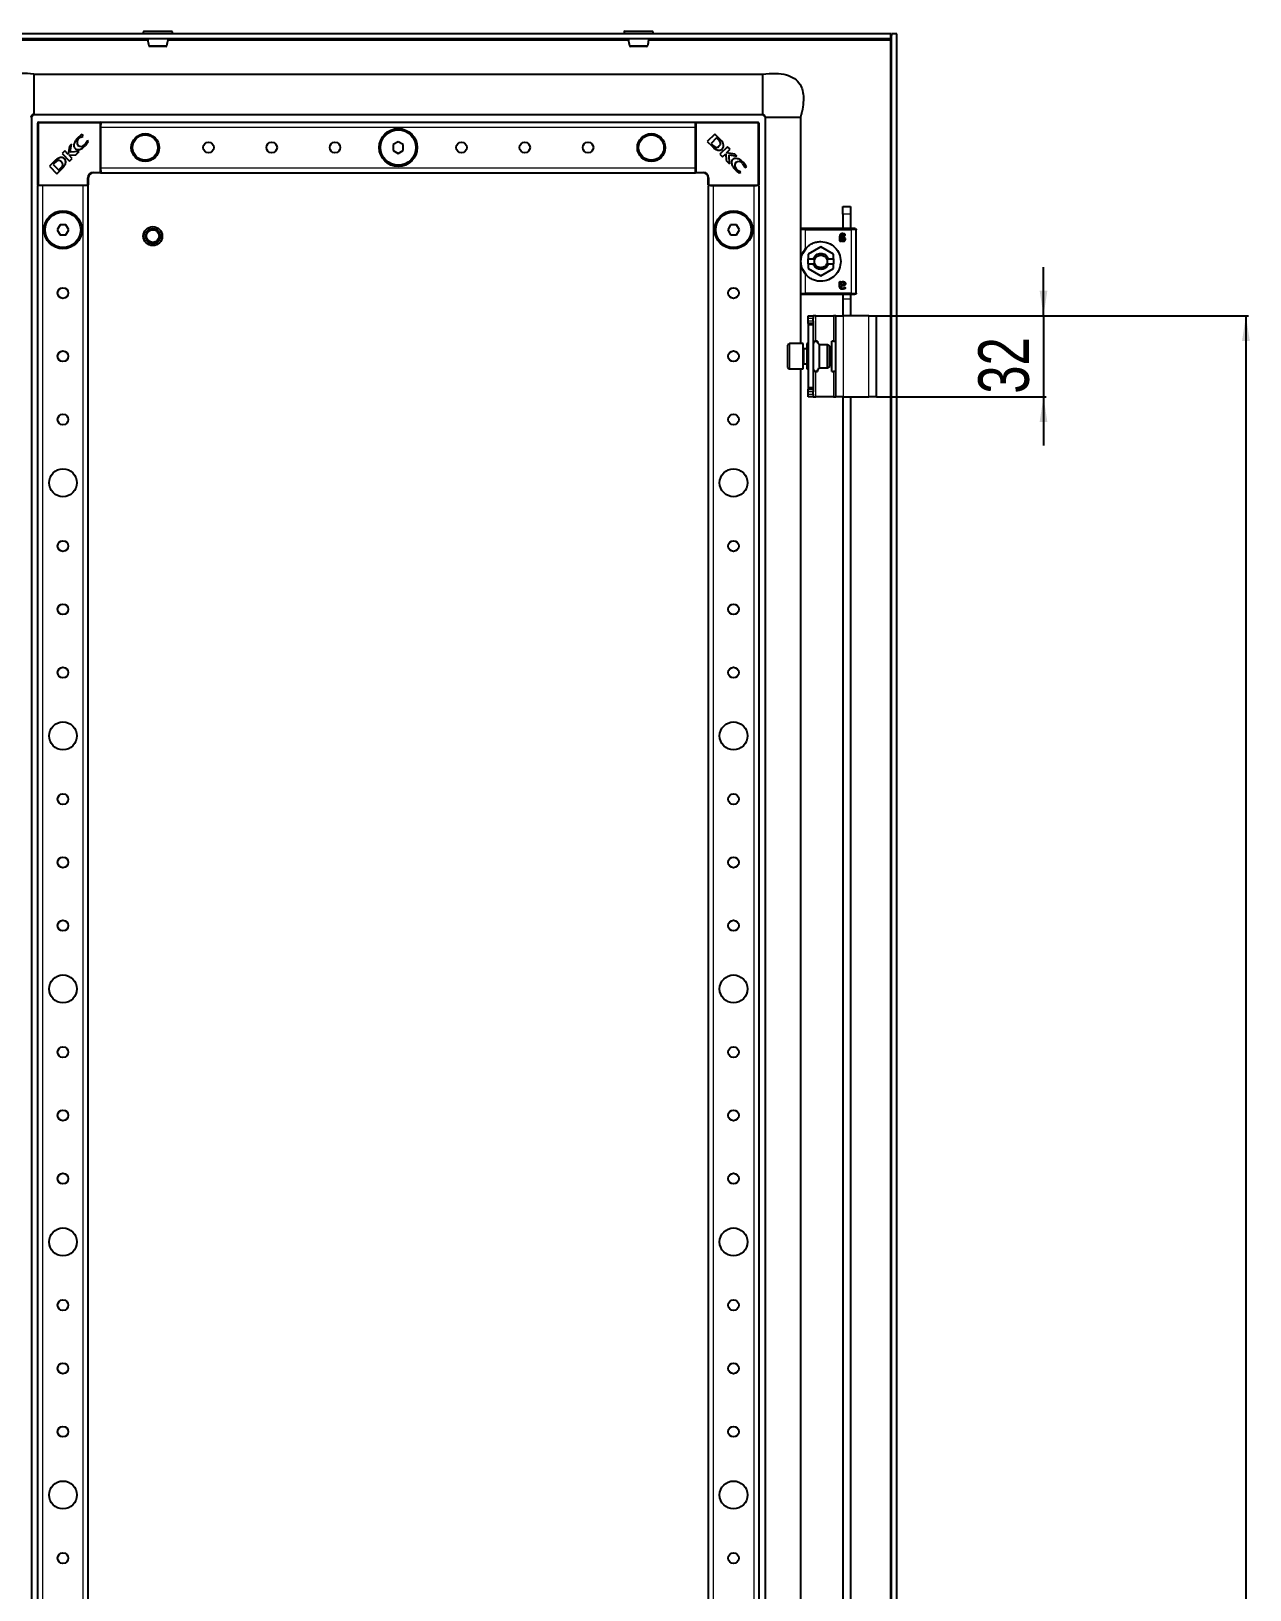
# Model space of a CAD drawing. Header units: millimetres. Extents: x -197 to 1349, y -1456 to 1043.
# Drawn here: x 867 to 1349, y 259 to 875 of the extents above; entities that cross this region are included whole.
import ezdxf

# ---------------------------------------------------------------- set-up
doc = ezdxf.new("R2010")
doc.units = ezdxf.units.MM
doc.layers.add('FORMAT', color=7, linetype='Continuous')
doc.styles.add('SLDTEXTSTYLE0', font='TXT', dxfattribs={"width": 0.75})
doc.dimstyles.new('SLDDIMSTYLE0', dxfattribs={"dimtxt": 20, "dimasz": 10, "dimexe": 0, "dimexo": 0.0625, "dimgap": 5, "dimtad": 2, "dimdec": 1, "dimrnd": 1e-09, "dimzin": 12, "dimdsep": 46, "dimtxsty": 'SLDTEXTSTYLE0', "dimsah": 1, "dimcen": 0.09, "dimadec": 0, "dimazin": 3, "dimtfac": 1, "dimtofl": 0, "dimtmove": 0, "dimatfit": 3, "dimfxl": 0, "dimfrac": 2, "dimtolj": 1, "dimtzin": 12, "dimarcsym": 0})
doc.dimstyles.new('SLDDIMSTYLE1', dxfattribs={"dimtxt": 20, "dimasz": 10, "dimexe": 0, "dimexo": 0.0625, "dimgap": 5, "dimtad": 2, "dimdec": 1, "dimrnd": 1e-09, "dimzin": 12, "dimdsep": 46, "dimtxsty": 'SLDTEXTSTYLE0', "dimsah": 1, "dimcen": 0.09, "dimadec": 0, "dimazin": 3, "dimtfac": 1, "dimtmove": 0, "dimatfit": 0, "dimfxl": 0, "dimfrac": 2, "dimtolj": 1, "dimtzin": 12, "dimarcsym": 0})

# ---------------------------------------------------------------- blocks, each defined once
blk = doc.blocks.new('_D_5')
at = {"layer": 'FORMAT'}
for p, q in [((1201.5, 762.53), (1348.5, 762.53)), ((1347.5, 762.53), (1347.5, -1169.47)), ((1201.5, -1169.47), (1348.5, -1169.47))]:
    blk.add_line(p, q, dxfattribs=at)
for points in [[(1347.5, 762.53), (1345.96, 752.53), (1349.04, 752.53)], [(1347.5, -1169.47), (1349.04, -1159.47), (1345.96, -1159.47)]]:
    blk.add_solid(points, dxfattribs=at)
at = {"layer": 'FORMAT', "insert": (1321.72, -233.03), "char_height": 20, "attachment_point": 1, "rotation": 90, "style": 'SLDTEXTSTYLE0'}
blk.add_mtext('1932', dxfattribs=at)
blk = doc.blocks.new('_D_6')
at = {"layer": 'FORMAT'}
for p, q in [((1267.5, 762.53), (1267.5, 781.76)), ((1201.5, 762.53), (1268.5, 762.53)), ((1267.5, 762.53), (1267.5, 730.53)), ((1201.5, 730.53), (1268.5, 730.53)), ((1267.5, 730.53), (1267.5, 711.3))]:
    blk.add_line(p, q, dxfattribs=at)
for points in [[(1267.5, 762.53), (1269.04, 772.53), (1265.96, 772.53)], [(1267.5, 730.53), (1265.96, 720.53), (1269.04, 720.53)]]:
    blk.add_solid(points, dxfattribs=at)
at = {"layer": 'FORMAT', "insert": (1241.72, 731.75), "char_height": 20, "attachment_point": 1, "rotation": 90, "style": 'SLDTEXTSTYLE0'}
blk.add_mtext('32', dxfattribs=at)

msp = doc.modelspace()

# ---------------------------------------------------------------- linework, layer by layer
at = {"color": 7, "linetype": 'Continuous', "lineweight": 25}
for p, q in [((911.74, 874.78), (911.74, 874.03)), ((911.99, 875.03), (922.99, 875.03)), ((923.24, 874.03), (923.24, 874.78)), ((1101.74, 874.78), (1101.74, 874.03)), ((1101.99, 875.03), (1110.5, 875.03)), ((1110.5, 875.03), (1112.99, 875.03)), ((1113.24, 874.03), (1113.24, 874.78)), ((1207.19, 874.03), (817.79, 874.03)), ((1207.19, 872.03), (817.79, 872.03)), ((1207.1, 872.03), (1206.89, 871.43)), ((1207.19, 872.03), (1207.19, 874.03)), ((1209.49, 874.03), (1207.49, 874.03)), ((1207.49, -1280.97), (1207.49, 874.03)), ((1209.49, -1280.97), (1209.49, 874.03)), ((868.49, 858.03), (868.49, 842.19)), ((868.49, 858.03), (1156.49, 858.03)), ((867.49, 841.03), (867.49, -1247.97)), ((868.49, 842.03), (1156.49, 842.03)), ((869.99, 814.33), (869.99, 838.73)), ((870.29, 839.03), (894.69, 839.03)), ((894.99, 838.73), (894.99, 839.03)), ((894.99, 839.03), (1129.99, 839.03)), ((894.99, 838.73), (894.99, 838.08)), ((894.99, 837.03), (894.99, 838.08)), ((1129.99, 838.73), (1129.99, 839.03)), ((1129.99, 838.08), (1129.99, 838.73)), ((1129.99, 837.03), (1129.99, 838.08)), ((1130.29, 839.03), (1154.69, 839.03)), ((1154.99, 838.73), (1154.99, 814.33)), ((1157.49, 841.03), (1157.49, -1247.97)), ((1171.49, 841.03), (1171.49, 796.7)), ((887.93, 833.48), (887.6, 834.17)), ((887.79, 833.34), (887.93, 833.48)), ((889.74, 831.91), (889.64, 831.8)), ((889.99, 831.4), (889.74, 831.91)), ((894.99, 821.03), (894.99, 837.03)), ((1129.99, 821.03), (1129.99, 837.03)), ((1137.6, 834.38), (1134.64, 831.42)), ((1138.3, 832.86), (1136.12, 830.67)), ((1139.59, 832.39), (1137.6, 834.38)), ((1139.05, 832.13), (1138.3, 832.86)), ((880.69, 827.68), (879.64, 826.64)), ((879.64, 826.64), (882.6, 823.68)), ((882.08, 826.29), (880.69, 827.68)), ((882.57, 829.56), (882.08, 826.29)), ((882.42, 825.98), (885.08, 826.15)), ((883.66, 824.74), (882.42, 825.98)), ((883.37, 830.36), (882.57, 829.56)), ((882.89, 827.26), (883.37, 830.36)), ((886.37, 827.44), (882.89, 827.26)), ((885.08, 826.15), (886.37, 827.44)), ((1012.49, 831.34), (1010.49, 830.18)), ((1010.49, 830.18), (1010.49, 827.87)), ((1010.49, 827.87), (1012.49, 826.72)), ((1014.49, 830.18), (1012.49, 831.34)), ((1012.49, 826.72), (1014.49, 827.87)), ((1014.49, 827.87), (1014.49, 830.18)), ((1134.64, 831.42), (1136.53, 829.53)), ((1136.12, 830.67), (1136.8, 830.02)), ((1136.53, 829.53), (1136.55, 829.51)), ((1142.6, 829.38), (1139.64, 826.42)), ((1139.64, 826.42), (1140.7, 825.36)), ((1140.7, 825.36), (1141.95, 826.6)), ((1141.95, 826.6), (1142.12, 823.94)), ((1142.26, 826.94), (1143.65, 828.33)), ((1145.53, 826.45), (1142.26, 826.94)), ((1143.65, 828.33), (1142.6, 829.38)), ((1143.23, 826.13), (1146.32, 825.66)), ((1143.41, 822.65), (1143.23, 826.13)), ((1146.32, 825.66), (1145.53, 826.45)), ((876.63, 823.62), (874.64, 821.63)), ((874.64, 821.63), (877.6, 818.67)), ((876.89, 823.08), (876.16, 822.34)), ((876.16, 822.34), (878.35, 820.15)), ((877.6, 818.67), (879.49, 820.56)), ((878.35, 820.15), (879, 820.83)), ((879.49, 820.56), (879.51, 820.58)), ((882.6, 823.68), (883.66, 824.74)), ((894.99, 819.97), (894.99, 821.03)), ((894.99, 819.97), (894.99, 819.33)), ((894.99, 819.03), (894.99, 819.33)), ((1129.99, 819.97), (1129.99, 821.03)), ((1129.99, 819.33), (1129.99, 819.97)), ((1129.99, 819.03), (1129.99, 819.33)), ((1142.12, 823.94), (1143.41, 822.65)), ((1147.88, 819.28), (1147.77, 819.39)), ((1149.31, 821.23), (1149.45, 821.09)), ((1149.45, 821.09), (1150.14, 821.42)), ((869.99, -1220.97), (869.99, 814.03)), ((870.29, 814.03), (869.99, 814.03)), ((870.94, 814.03), (870.29, 814.03)), ((871.99, 814.03), (870.94, 814.03)), ((887.99, 814.03), (871.99, 814.03)), ((889.05, 814.03), (887.99, 814.03)), ((889.69, 814.03), (889.05, 814.03)), ((889.99, 814.03), (889.69, 814.03)), ((889.99, 817.03), (889.99, 814.33)), ((889.99, -1220.97), (889.99, 814.03)), ((894.69, 819.03), (891.99, 819.03)), ((894.99, 819.03), (1129.99, 819.03)), ((1132.99, 819.03), (1130.29, 819.03)), ((1134.99, 814.33), (1134.99, 817.03)), ((1134.99, 814.03), (1134.99, -1220.97)), ((1134.99, 814.03), (1135.29, 814.03)), ((1135.94, 814.03), (1135.29, 814.03)), ((1135.94, 814.03), (1136.99, 814.03)), ((1136.99, 814.03), (1152.99, 814.03)), ((1147.37, 819.03), (1147.88, 819.28)), ((1152.99, 814.03), (1154.05, 814.03)), ((1154.69, 814.03), (1154.05, 814.03)), ((1154.69, 814.03), (1154.99, 814.03)), ((1154.99, 814.03), (1154.99, -1220.97)), ((1188.19, 805.73), (1191.19, 805.73)), ((1188.19, 802.73), (1188.19, 805.73)), ((1188.19, 802.73), (1188.19, 797.03)), ((1191.19, 805.73), (1191.19, 802.73)), ((1191.19, 802.73), (1191.19, 797.03)), ((878.84, 798.53), (877.68, 796.53)), ((877.68, 796.53), (878.84, 794.53)), ((881.15, 798.53), (878.84, 798.53)), ((882.3, 796.53), (881.15, 798.53)), ((881.15, 794.53), (882.3, 796.53)), ((1143.84, 798.53), (1142.68, 796.53)), ((1142.68, 796.53), (1143.84, 794.53)), ((1146.15, 798.53), (1143.84, 798.53)), ((1147.3, 796.53), (1146.15, 798.53)), ((1146.15, 794.53), (1147.3, 796.53)), ((1171.49, 796.53), (1171.49, 771.53)), ((1191.49, 797.03), (1173.49, 797.03)), ((1192.09, 797.03), (1191.84, 797.03)), ((1193.49, 771.53), (1193.49, 796.53)), ((878.84, 794.53), (881.15, 794.53)), ((1143.84, 794.53), (1146.15, 794.53)), ((1172.32, 787.15), (1173.83, 789.41)), ((1179.49, 789.74), (1174.54, 786.88)), ((1184.44, 786.88), (1179.49, 789.74)), ((1186.94, 793.98), (1186.94, 792.12)), ((1187.39, 792.12), (1187.39, 792.4)), ((1187.46, 793.73), (1187.46, 793.95)), ((1187.85, 793.73), (1187.46, 793.73)), ((1187.46, 793.38), (1187.89, 793.38)), ((1187.46, 792.79), (1187.46, 793.38)), ((1174.54, 786.88), (1174.54, 785.03)), ((1174.54, 783.03), (1174.54, 785.03)), ((1174.54, 785.03), (1176.51, 785.03)), ((1174.54, 783.03), (1174.54, 781.17)), ((1174.54, 783.03), (1176.51, 783.03)), ((1177.2, 785.03), (1176.51, 785.03)), ((1176.51, 783.03), (1177.2, 783.03)), ((1182.48, 785.03), (1181.79, 785.03)), ((1181.79, 783.03), (1182.48, 783.03)), ((1182.48, 785.03), (1184.44, 785.03)), ((1182.48, 783.03), (1184.44, 783.03)), ((1184.44, 785.03), (1184.44, 786.88)), ((1184.44, 785.03), (1184.44, 783.03)), ((1184.44, 781.17), (1184.44, 783.03)), ((1173.83, 778.64), (1172.32, 780.9)), ((1174.54, 781.17), (1179.49, 778.31)), ((1179.49, 778.31), (1184.44, 781.17)), ((1171.49, 771.35), (1171.49, 751.53)), ((1173.49, 771.03), (1191.49, 771.03)), ((1186.94, 774.07), (1186.94, 775.93)), ((1187.39, 775.93), (1187.39, 775.65)), ((1187.46, 774.67), (1187.46, 775.26)), ((1187.89, 774.67), (1187.46, 774.67)), ((1187.85, 774.32), (1187.46, 774.32)), ((1187.46, 774.32), (1187.46, 774.1)), ((1188.19, 771.1), (1188.19, 769.23)), ((1191.19, 771.1), (1191.19, 769.23)), ((1191.84, 771.03), (1192.09, 771.03)), ((1188.19, 769.23), (1188.19, 762.53)), ((1191.19, 769.23), (1191.19, 762.53)), ((1174.49, 762.53), (1176.49, 762.53)), ((1174.49, 761.53), (1174.49, 762.53)), ((1174.49, 760.53), (1174.49, 761.53)), ((1174.49, 759.53), (1174.49, 760.53)), ((1176.49, 759.53), (1174.49, 759.53)), ((1174.49, 759.53), (1174.49, 759.03)), ((1176.49, 759.03), (1174.49, 759.03)), ((1174.49, 759.03), (1174.49, 734.03)), ((1176.49, 762.53), (1176.49, 761.53)), ((1177.49, 762.53), (1176.49, 762.53)), ((1176.49, 760.53), (1176.49, 761.53)), ((1176.49, 760.53), (1176.49, 759.53)), ((1176.49, 759.53), (1176.49, 759.03)), ((1176.49, 759.03), (1176.49, 734.03)), ((1177.49, 762.53), (1184.49, 762.53)), ((1185.49, 762.53), (1184.49, 762.53)), ((1185.49, 762.53), (1188.49, 762.53)), ((1185.49, 730.53), (1185.49, 762.53)), ((1198.49, 762.53), (1188.49, 762.53)), ((1198.49, 762.53), (1201.49, 762.53)), ((1201.49, 730.53), (1201.49, 762.53)), ((1172.49, 751.53), (1167.09, 751.53)), ((1172.49, 743.97), (1172.49, 751.53)), ((1174.49, 751.53), (1173.99, 751.53)), ((1173.99, 751.53), (1173.99, 750.32)), ((1176.49, 752.53), (1177.49, 752.53)), ((1178.19, 752.53), (1177.49, 752.53)), ((1178.19, 752.53), (1178.19, 752.08)), ((1183.79, 740.53), (1183.79, 752.53)), ((1184.49, 752.53), (1183.79, 752.53)), ((1184.49, 752.53), (1185.49, 752.53)), ((1166.49, 744.28), (1166.49, 750.93)), ((1173.99, 749.53), (1172.74, 749.53)), ((1173.99, 750.32), (1173.99, 741.53)), ((1182.13, 751.03), (1178.99, 751.03)), ((1178.99, 742.03), (1178.99, 751.03)), ((1182.99, 750.53), (1182.13, 751.03)), ((1182.13, 742.03), (1182.13, 751.03)), ((1182.99, 742.53), (1182.99, 750.53)), ((1166.49, 742.13), (1166.49, 744.28)), ((1167.09, 741.53), (1172.49, 741.53)), ((1171.49, 741.53), (1171.49, 121.7)), ((1172.49, 741.53), (1172.49, 743.97)), ((1172.74, 743.53), (1173.99, 743.53)), ((1173.99, 741.53), (1174.49, 741.53)), ((1177.49, 740.53), (1176.49, 740.53)), ((1177.49, 740.53), (1178.19, 740.53)), ((1178.19, 740.98), (1178.19, 740.53)), ((1178.99, 742.03), (1182.13, 742.03)), ((1182.13, 742.03), (1182.99, 742.53)), ((1183.79, 740.53), (1184.49, 740.53)), ((1185.49, 740.53), (1184.49, 740.53)), ((1176.49, 734.03), (1174.49, 734.03)), ((1174.49, 734.03), (1174.49, 733.53)), ((1174.49, 732.53), (1174.49, 733.53)), ((1174.49, 733.53), (1176.49, 733.53)), ((1176.49, 734.03), (1176.49, 733.53)), ((1176.49, 733.53), (1176.49, 732.53)), ((1174.49, 731.53), (1174.49, 732.53)), ((1174.49, 730.53), (1174.49, 731.53)), ((1176.49, 730.53), (1174.49, 730.53)), ((1176.49, 731.53), (1176.49, 732.53)), ((1176.49, 731.53), (1176.49, 730.53)), ((1176.49, 730.53), (1177.49, 730.53)), ((1184.49, 730.53), (1177.49, 730.53)), ((1184.49, 730.53), (1185.49, 730.53)), ((1188.49, 730.53), (1185.49, 730.53)), ((1188.19, 730.53), (1188.19, 122.03)), ((1188.49, 730.53), (1198.49, 730.53)), ((1191.19, 730.53), (1191.19, 122.03)), ((1201.49, 730.53), (1198.49, 730.53))]:
    msp.add_line(p, q, dxfattribs=at)
at = {"color": 8, "linetype": 'Continuous', "lineweight": 18}
for p, q in [((923.24, 874.78), (911.74, 874.78)), ((1110.64, 874.78), (1101.74, 874.78)), ((1113.24, 874.78), (1110.64, 874.78)), ((818.09, 871.43), (913.52, 871.43)), ((921.46, 871.43), (1103.52, 871.43)), ((1111.46, 871.43), (1206.89, 871.43)), ((1206.89, 871.43), (1206.89, -1278.37)), ((870.29, 838.73), (869.99, 838.73)), ((870.29, 838.73), (870.29, 839.03)), ((870.29, 838.73), (870.29, 814.33)), ((894.69, 838.73), (870.29, 838.73)), ((894.69, 839.03), (894.69, 838.73)), ((894.69, 819.33), (894.69, 838.73)), ((894.99, 838.73), (894.69, 838.73)), ((1130.29, 838.73), (1129.99, 838.73)), ((1130.29, 838.73), (1130.29, 839.03)), ((1130.29, 838.73), (1130.29, 819.33)), ((1154.69, 838.73), (1130.29, 838.73)), ((1154.69, 838.73), (1154.69, 839.03)), ((1154.69, 814.33), (1154.69, 838.73)), ((1154.69, 838.73), (1154.99, 838.73)), ((894.99, 837.03), (1129.99, 837.03)), ((891.99, 819.33), (894.69, 819.33)), ((891.99, 819.03), (891.99, 819.33)), ((894.69, 819.33), (894.69, 819.03)), ((894.99, 819.33), (894.69, 819.33)), ((894.99, 821.03), (1129.99, 821.03)), ((1130.29, 819.33), (1129.99, 819.33)), ((1130.29, 819.33), (1132.99, 819.33)), ((1130.29, 819.03), (1130.29, 819.33)), ((1132.99, 819.03), (1132.99, 819.33)), ((870.29, 814.33), (869.99, 814.33)), ((870.29, 814.33), (889.69, 814.33)), ((870.29, 814.33), (870.29, 814.03)), ((871.99, -1220.97), (871.99, 814.03)), ((887.99, -1220.97), (887.99, 814.03)), ((889.69, 814.33), (889.69, 817.03)), ((889.99, 817.03), (889.69, 817.03)), ((889.69, 814.33), (889.69, 814.03)), ((889.99, 814.33), (889.69, 814.33)), ((1134.99, 817.03), (1135.29, 817.03)), ((1135.29, 814.33), (1134.99, 814.33)), ((1135.29, 817.03), (1135.29, 814.33)), ((1135.29, 814.33), (1154.69, 814.33)), ((1135.29, 814.03), (1135.29, 814.33)), ((1136.99, 814.03), (1136.99, -1220.97)), ((1152.99, 814.03), (1152.99, -1220.97)), ((1154.69, 814.03), (1154.69, 814.33)), ((1154.99, 814.33), (1154.69, 814.33)), ((1191.19, 802.73), (1188.19, 802.73)), ((1173.49, 789.09), (1173.49, 796.53)), ((1173.49, 796.53), (1191.49, 796.53)), ((1191.49, 796.53), (1191.49, 771.53)), ((1173.49, 771.53), (1173.49, 778.96)), ((1179.49, 781.53), (1179.49, 780.88)), ((1191.49, 771.53), (1173.49, 771.53)), ((1188.19, 769.23), (1191.19, 769.23)), ((1176.49, 761.53), (1174.49, 761.53)), ((1174.49, 760.53), (1176.49, 760.53)), ((1177.49, 752.53), (1177.49, 762.53)), ((1184.49, 762.53), (1184.49, 752.53)), ((1188.49, 730.53), (1188.49, 762.53)), ((1198.49, 730.53), (1198.49, 762.53)), ((1167.09, 751.53), (1167.09, 743.97)), ((1172.74, 749.53), (1172.74, 743.53)), ((1167.09, 743.97), (1167.09, 741.53)), ((1177.49, 730.53), (1177.49, 740.53)), ((1184.49, 740.53), (1184.49, 730.53)), ((1176.49, 732.53), (1174.49, 732.53)), ((1174.49, 731.53), (1176.49, 731.53))]:
    msp.add_line(p, q, dxfattribs=at)
at = {"color": 7, "linetype": 'Continuous', "lineweight": 25}
for centre, radius in [((912.49, 829.03), 5.5), ((912.49, 829.03), 5), ((1012.49, 829.03), 7.5), ((1012.49, 829.03), 7), ((1112.49, 829.03), 5.5), ((1112.49, 829.03), 5), ((937.49, 829.03), 2.1), ((962.49, 829.03), 2.1), ((987.49, 829.03), 2.1), ((1037.49, 829.03), 2.1), ((1062.49, 829.03), 2.1), ((1087.49, 829.03), 2.1), ((879.99, 796.53), 7.5), ((879.99, 796.53), 7), ((1144.99, 796.53), 7.5), ((1144.99, 796.53), 7), ((915.49, 794.03), 3.75), ((915.49, 794.03), 3), ((915.49, 794.03), 2.5), ((879.99, 771.53), 2.1), ((1144.99, 771.53), 2.1), ((879.99, 746.53), 2.1), ((1144.99, 746.53), 2.1), ((879.99, 721.53), 2.1), ((1144.99, 721.53), 2.1), ((879.99, 696.53), 5.5), ((1144.99, 696.53), 5.5), ((879.99, 671.53), 2.1), ((1144.99, 671.53), 2.1), ((879.99, 646.53), 2.1), ((1144.99, 646.53), 2.1), ((879.99, 621.53), 2.1), ((1144.99, 621.53), 2.1), ((879.99, 596.53), 5.5), ((1144.99, 596.53), 5.5), ((879.99, 571.53), 2.1), ((1144.99, 571.53), 2.1), ((879.99, 546.53), 2.1), ((1144.99, 546.53), 2.1), ((879.99, 521.53), 2.1), ((1144.99, 521.53), 2.1), ((879.99, 496.53), 5.5), ((1144.99, 496.53), 5.5), ((879.99, 471.53), 2.1), ((1144.99, 471.53), 2.1), ((879.99, 446.53), 2.1), ((1144.99, 446.53), 2.1), ((879.99, 421.53), 2.1), ((1144.99, 421.53), 2.1), ((879.99, 396.53), 5.5), ((1144.99, 396.53), 5.5), ((879.99, 371.53), 2.1), ((1144.99, 371.53), 2.1), ((879.99, 346.53), 2.1), ((1144.99, 346.53), 2.1), ((879.99, 321.53), 2.1), ((1144.99, 321.53), 2.1), ((879.99, 296.53), 5.5), ((1144.99, 296.53), 5.5), ((879.99, 271.53), 2.1), ((1144.99, 271.53), 2.1)]:
    msp.add_circle(centre, radius, dxfattribs=at)
at = {"color": 8, "linetype": 'Continuous', "lineweight": 18}
for centre in [(912.5, 829.03), (1112.49, 829.03)]:
    msp.add_circle(centre, 5.3, dxfattribs=at)
at = {"color": 7, "linetype": 'Continuous', "lineweight": 25}
for centre, radius, start, end in [((911.99, 874.78), 0.25, 90, 180), ((922.99, 874.78), 0.25, 0, 90), ((1101.99, 874.78), 0.25, 90, 180), ((1112.99, 874.78), 0.25, 0, 90), ((914.38, 869.53), 0.5, 195.31604, 270.02276), ((920.61, 869.53), 0.5, 269.99815, 345.40011), ((1104.38, 869.53), 0.5, 195.24646, 270.04596), ((1110.61, 869.53), 0.5, 269.96367, 344.83397), ((870.29, 838.73), 0.3, 90, 180), ((894.69, 838.73), 0.3, 360, 90), ((1130.29, 838.73), 0.3, 90, 180), ((1154.69, 838.73), 0.3, 0, 90), ((887.5, 831.03), 1.97, 128.45405, 215.887), ((1134.57, 827.95), 6.12, 36.98881, 43.07444), ((1136.39, 828.73), 4.87, 20.34448, 48.77765), ((887.07, 831.43), 1.94, 233.30966, 322.34638), ((880.29, 820.42), 4.87, 110.34448, 138.77765), ((881.07, 818.6), 6.12, 126.98881, 133.07444), ((894.69, 819.33), 0.3, 270, 360), ((1130.29, 819.33), 0.3, 180, 270), ((1147.4, 821.95), 1.94, 143.30966, 232.34638), ((1147, 821.52), 1.97, 38.45405, 125.887), ((870.29, 814.33), 0.3, 180, 270), ((889.69, 814.33), 0.3, 270, 0), ((891.99, 817.03), 2, 90, 180), ((1132.99, 817.03), 2, 0, 90), ((1135.29, 814.33), 0.3, 180, 270), ((1154.69, 814.33), 0.3, 270, 0), ((1167.09, 750.93), 0.6, 90, 180), ((1172.74, 749.78), 0.25, 180, 270), ((1167.09, 742.13), 0.6, 180, 270), ((1172.74, 743.28), 0.25, 90, 180)]:
    msp.add_arc(centre, radius, start, end, dxfattribs=at)
at = {"color": 8, "linetype": 'Continuous', "lineweight": 18}
for centre, start, end in [((891.99, 817.03), 90, 180), ((1132.99, 817.03), 0, 90)]:
    msp.add_arc(centre, 2.3, start, end, dxfattribs=at)
at = {"color": 7, "linetype": 'Continuous', "lineweight": 25}
for points, knots in [([(913.47, 872.03), (913.47, 871.9), (913.49, 870.98), (913.72, 870.12), (913.9, 869.38)], [0, 0, 0, 0, 0.14185, 1, 1, 1, 1]), ([(915.79, 869.03), (915.6, 869.03), (915.13, 869.03), (914.59, 869.03), (914.46, 869.03), (914.39, 869.03)], [0, 0, 0, 0, 0.256553, 0.627981, 1, 1, 1, 1]), ([(920.61, 869.03), (920.56, 869.03), (920.48, 869.03), (919.92, 869.03), (919.12, 869.03), (918.12, 869.03), (917.06, 869.03), (916.27, 869.03), (915.88, 869.03), (915.79, 869.03)], [0, 0, 0, 0, 0.1585142, 0.3172777, 0.4758628, 0.6342467, 0.7924771, 0.950708, 1, 1, 1, 1]), ([(921.08, 869.38), (921.27, 870.12), (921.49, 870.98), (921.51, 871.9), (921.52, 872.03)], [0, 0, 0, 0, 0.85815, 1, 1, 1, 1]), ([(1103.47, 872.03), (1103.47, 871.9), (1103.49, 870.98), (1103.72, 870.12), (1103.9, 869.38)], [0, 0, 0, 0, 0.1418495, 1, 1, 1, 1]), ([(1110.57, 869.03), (1110.58, 869.03), (1110.62, 869.03), (1110.34, 869.03), (1109.82, 869.03), (1109.11, 869.03), (1108.25, 869.03), (1107.19, 869.03), (1106.16, 869.03), (1105.28, 869.03), (1104.67, 869.03), (1104.37, 869.03), (1104.41, 869.03), (1104.42, 869.03)], [0, 0, 0, 0, 0.0338399, 0.141254, 0.2486978, 0.3157737, 0.4233143, 0.530846, 0.6382096, 0.7457063, 0.853372, 0.9609167, 1, 1, 1, 1]), ([(1111.08, 869.38), (1111.27, 870.12), (1111.49, 870.98), (1111.51, 871.9), (1111.52, 872.03)], [0, 0, 0, 0, 0.85815, 1, 1, 1, 1]), ([(1206.89, 871.43), (1206.94, 871.58), (1206.99, 871.74), (1207.09, 871.96), (1207.14, 872.03), (1207.19, 872.03)], [0, 0, 0, 0, 0.5, 0.5, 1, 1, 1, 1]), ([(1207.49, 874.03), (1207.47, 873.65), (1207.43, 873.07), (1207.25, 872.5), (1207.19, 872.31)], [0, 0, 0, 0, 0.662931, 1, 1, 1, 1]), ([(868.49, 858.03), (866.77, 858.19), (863.63, 858.5), (859.3, 857.98), (855.87, 856.56), (853.66, 854.24), (852.57, 851.47), (852.25, 848.42), (852.55, 844.86), (853.16, 842.37), (853.49, 841.03)], [0, 0, 0, 0, 0.176713, 0.320911, 0.440308, 0.54837, 0.6374, 0.738878, 0.858543, 1, 1, 1, 1]), ([(1156.49, 858.03), (1158.22, 858.19), (1161.36, 858.5), (1165.69, 857.98), (1169.12, 856.56), (1171.33, 854.24), (1172.42, 851.47), (1172.74, 848.42), (1172.44, 844.86), (1171.83, 842.37), (1171.49, 841.03)], [0, 0, 0, 0, 0.176713, 0.320911, 0.440308, 0.54837, 0.6374, 0.738878, 0.858543, 1, 1, 1, 1]), ([(1156.49, 858.03), (1156.49, 857.99), (1156.49, 857.93), (1156.49, 857.29), (1156.49, 855.83), (1156.49, 853.64), (1156.49, 851.63), (1156.49, 850.03), (1156.49, 848.42), (1156.49, 846.41), (1156.49, 844.24), (1156.49, 842.73), (1156.49, 842.32), (1156.49, 842.19)], [0, 0, 0, 0, 0.069165, 0.1363, 0.267291, 0.398282, 0.465417, 0.534583, 0.603748, 0.670883, 0.801874, 0.932865, 1, 1, 1, 1]), ([(867.46, 841.03), (867.47, 841.16), (867.5, 841.41), (867.63, 841.6), (867.75, 841.7), (867.8, 841.8), (867.82, 841.87), (867.84, 841.93), (867.85, 841.96), (867.87, 842), (867.91, 842.05), (867.96, 842.1), (868.08, 842.16), (868.27, 842.2), (868.42, 842.19), (868.49, 842.19)], [0, 0, 0, 0, 0.2334106, 0.4185463, 0.5493508, 0.5950261, 0.6313287, 0.6471113, 0.6619944, 0.6766392, 0.6917419, 0.7255626, 0.7667935, 0.8726273, 1, 1, 1, 1]), ([(867.49, 841.03), (867.64, 841.25), (867.91, 841.65), (868.32, 841.91), (868.49, 842.03)], [0, 0, 0, 0, 0.561561, 1, 1, 1, 1]), ([(1156.49, 842.19), (1156.59, 842.18), (1156.73, 842.16), (1156.89, 842.09), (1156.97, 842.03), (1157.03, 841.96), (1157.07, 841.89), (1157.1, 841.82), (1157.17, 841.65), (1157.33, 841.56), (1157.48, 841.34), (1157.51, 841.14), (1157.53, 841.03)], [0, 0, 0, 0, 0.146823, 0.2020406, 0.2476428, 0.2869104, 0.3235688, 0.360785, 0.4008303, 0.6285129, 0.7943203, 1, 1, 1, 1]), ([(1157.49, 841.03), (1157.34, 841.25), (1157.08, 841.65), (1156.67, 841.91), (1156.49, 842.03)], [0, 0, 0, 0, 0.561561, 1, 1, 1, 1]), ([(1157.61, 841.03), (1157.64, 841.03), (1157.72, 841.03), (1158.18, 841.03), (1158.47, 841.03)], [0, 0, 0, 0, 0.350861, 1, 1, 1, 1]), ([(885.86, 832.93), (885.53, 832.56), (884.92, 831.87), (884.37, 830.7), (884.23, 829.75), (884.38, 829.11), (884.57, 828.88), (884.66, 828.77)], [0, 0, 0, 0, 0.3156741, 0.5895198, 0.8131992, 0.9090264, 1, 1, 1, 1]), ([(887.6, 834.17), (887.26, 833.99), (886.63, 833.65), (886.11, 833.16), (885.86, 832.93)], [0, 0, 0, 0, 0.5368, 1, 1, 1, 1]), ([(886.28, 832.57), (886.54, 832.79), (886.99, 833.17), (887.55, 833.29), (887.79, 833.34)], [0, 0, 0, 0, 0.579608, 1, 1, 1, 1]), ([(889.64, 831.8), (889.49, 831.49), (889.23, 830.91), (888.8, 830.45), (888.6, 830.25)], [0, 0, 0, 0, 0.547643, 1, 1, 1, 1]), ([(1139.38, 829.65), (1139.47, 829.75), (1139.63, 829.92), (1139.82, 830.2), (1139.91, 830.47), (1139.91, 830.8), (1139.75, 831.2), (1139.57, 831.48), (1139.46, 831.64)], [0, 0, 0, 0, 0.176808, 0.319231, 0.43938, 0.552395, 0.749205, 1, 1, 1, 1]), ([(884.66, 828.77), (884.82, 828.63), (885.16, 828.35), (885.85, 828.18), (886.73, 828.31), (887.8, 828.88), (888.49, 829.52), (888.89, 829.89)], [0, 0, 0, 0, 0.130532, 0.266031, 0.423997, 0.666819, 1, 1, 1, 1]), ([(888.89, 829.89), (889.13, 830.15), (889.56, 830.62), (889.86, 831.17), (889.99, 831.4)], [0, 0, 0, 0, 0.577653, 1, 1, 1, 1]), ([(1136.55, 829.51), (1136.63, 829.44), (1136.79, 829.28), (1136.95, 829.13), (1137.03, 829.05)], [0, 0, 0, 0, 0.486421, 1, 1, 1, 1]), ([(1136.8, 830.02), (1137, 829.83), (1137.37, 829.48), (1137.91, 829.15), (1138.35, 829.09), (1138.7, 829.16), (1139.05, 829.35), (1139.26, 829.54), (1139.38, 829.65)], [0, 0, 0, 0, 0.274676, 0.503042, 0.607381, 0.716579, 0.843412, 1, 1, 1, 1]), ([(1137.03, 829.05), (1137.18, 828.92), (1137.45, 828.68), (1137.75, 828.47), (1137.88, 828.37)], [0, 0, 0, 0, 0.55183, 1, 1, 1, 1]), ([(1137.88, 828.37), (1138.08, 828.27), (1138.47, 828.06), (1139.1, 827.94), (1139.7, 827.98), (1140.23, 828.18), (1140.67, 828.54), (1140.96, 829.06), (1141.08, 829.71), (1140.99, 830.17), (1140.95, 830.42)], [0, 0, 0, 0, 0.1380907, 0.2654555, 0.3840134, 0.4961027, 0.6057595, 0.7197905, 0.8476619, 1, 1, 1, 1]), ([(879.37, 823.41), (879.27, 823.5), (879.1, 823.67), (878.82, 823.85), (878.55, 823.94), (878.22, 823.94), (877.82, 823.79), (877.54, 823.6), (877.38, 823.5)], [0, 0, 0, 0, 0.176808, 0.319231, 0.43938, 0.552395, 0.749205, 1, 1, 1, 1]), ([(880.65, 821.91), (880.75, 822.11), (880.96, 822.5), (881.08, 823.13), (881.04, 823.73), (880.84, 824.26), (880.48, 824.7), (879.96, 824.99), (879.31, 825.11), (878.85, 825.02), (878.6, 824.98)], [0, 0, 0, 0, 0.1380907, 0.2654555, 0.3840134, 0.4961027, 0.6057595, 0.7197905, 0.8476619, 1, 1, 1, 1]), ([(879, 820.83), (879.19, 821.03), (879.54, 821.4), (879.87, 821.94), (879.93, 822.39), (879.86, 822.73), (879.67, 823.08), (879.48, 823.29), (879.37, 823.41)], [0, 0, 0, 0, 0.274676, 0.503042, 0.607381, 0.716579, 0.843412, 1, 1, 1, 1]), ([(879.51, 820.58), (879.58, 820.66), (879.74, 820.82), (879.89, 820.98), (879.97, 821.07)], [0, 0, 0, 0, 0.486421, 1, 1, 1, 1]), ([(879.97, 821.07), (880.1, 821.21), (880.34, 821.48), (880.55, 821.78), (880.65, 821.91)], [0, 0, 0, 0, 0.55183, 1, 1, 1, 1]), ([(1144.73, 824.36), (1144.6, 824.2), (1144.32, 823.86), (1144.15, 823.17), (1144.28, 822.29), (1144.84, 821.22), (1145.48, 820.53), (1145.85, 820.13)], [0, 0, 0, 0, 0.130532, 0.266031, 0.423997, 0.666819, 1, 1, 1, 1]), ([(1148.9, 823.16), (1148.53, 823.49), (1147.83, 824.1), (1146.66, 824.65), (1145.72, 824.79), (1145.08, 824.64), (1144.85, 824.45), (1144.73, 824.36)], [0, 0, 0, 0, 0.315674, 0.58952, 0.813199, 0.909026, 1, 1, 1, 1]), ([(1145.85, 820.13), (1146.12, 819.89), (1146.58, 819.46), (1147.14, 819.16), (1147.37, 819.03)], [0, 0, 0, 0, 0.577653, 1, 1, 1, 1]), ([(1147.77, 819.39), (1147.46, 819.53), (1146.88, 819.79), (1146.42, 820.22), (1146.21, 820.42)], [0, 0, 0, 0, 0.547643, 1, 1, 1, 1]), ([(1148.54, 822.74), (1148.76, 822.48), (1149.13, 822.03), (1149.26, 821.47), (1149.31, 821.23)], [0, 0, 0, 0, 0.579608, 1, 1, 1, 1]), ([(1150.14, 821.42), (1149.95, 821.76), (1149.62, 822.39), (1149.13, 822.91), (1148.9, 823.16)], [0, 0, 0, 0, 0.5368, 1, 1, 1, 1]), ([(1188.05, 795.03), (1187.9, 795.02), (1187.67, 795.01), (1187.39, 794.92), (1187.21, 794.8), (1187.07, 794.63), (1186.95, 794.35), (1186.94, 794.13), (1186.94, 793.98)], [0, 0, 0, 0, 0.2500888, 0.3824952, 0.5002586, 0.6221632, 0.7501335, 1, 1, 1, 1]), ([(1189.11, 794.53), (1189.11, 794.59), (1189.11, 794.67), (1189.05, 794.76), (1188.91, 794.85), (1188.58, 794.98), (1188.26, 795.01), (1188.05, 795.03)], [0, 0, 0, 0, 0.124693, 0.187182, 0.249773, 0.500039, 1, 1, 1, 1]), ([(1173.49, 778.96), (1173.21, 779.34), (1172.64, 780.1), (1172.08, 781.35), (1171.73, 782.62), (1171.6, 784.03), (1171.73, 785.43), (1172.08, 786.71), (1172.64, 787.96), (1173.21, 788.71), (1173.49, 789.09)], [0, 0, 0, 0, 0.125762, 0.25037, 0.375307, 0.500139, 0.62481, 0.749763, 0.874888, 1, 1, 1, 1]), ([(1186.94, 792.12), (1186.94, 792.11), (1186.94, 792.09), (1186.95, 792.07), (1186.98, 792.05), (1187.05, 792.03), (1187.12, 792.03), (1187.16, 792.03)], [0, 0, 0, 0, 0.124881, 0.183376, 0.250934, 0.500336, 1, 1, 1, 1]), ([(1187.16, 792.03), (1187.21, 792.03), (1187.28, 792.03), (1187.35, 792.05), (1187.38, 792.07), (1187.39, 792.09), (1187.39, 792.11), (1187.39, 792.12)], [0, 0, 0, 0, 0.499718, 0.749437, 0.810587, 0.875078, 1, 1, 1, 1]), ([(1187.39, 792.4), (1187.52, 792.28), (1187.7, 792.11), (1187.98, 792), (1188.14, 791.97), (1188.23, 791.97), (1188.27, 791.97)], [0, 0, 0, 0, 0.499113, 0.749325, 0.874665, 1, 1, 1, 1]), ([(1187.46, 793.95), (1187.47, 794.04), (1187.47, 794.18), (1187.53, 794.35), (1187.61, 794.46), (1187.71, 794.54), (1187.84, 794.59), (1187.97, 794.61), (1188.06, 794.61), (1188.1, 794.61)], [0, 0, 0, 0, 0.250023, 0.382539, 0.499802, 0.620838, 0.749652, 0.874777, 1, 1, 1, 1]), ([(1188.19, 792.38), (1188.11, 792.39), (1187.97, 792.4), (1187.71, 792.53), (1187.56, 792.69), (1187.46, 792.79)], [0, 0, 0, 0, 0.249939, 0.499864, 1, 1, 1, 1]), ([(1189.23, 792.81), (1189.22, 792.89), (1189.22, 793.05), (1189.12, 793.26), (1188.96, 793.44), (1188.7, 793.61), (1188.31, 793.71), (1188, 793.73), (1187.85, 793.73)], [0, 0, 0, 0, 0.125049, 0.249886, 0.370856, 0.49982, 0.749609, 1, 1, 1, 1]), ([(1187.89, 793.38), (1188, 793.38), (1188.18, 793.37), (1188.4, 793.31), (1188.55, 793.22), (1188.64, 793.11), (1188.69, 792.99), (1188.7, 792.9), (1188.7, 792.85)], [0, 0, 0, 0, 0.279652, 0.500248, 0.629485, 0.750186, 0.875763, 1, 1, 1, 1]), ([(1188.1, 794.61), (1188.26, 794.6), (1188.5, 794.57), (1188.76, 794.44), (1188.88, 794.37), (1188.95, 794.33), (1188.99, 794.32), (1189.01, 794.32)], [0, 0, 0, 0, 0.4987, 0.749508, 0.874949, 0.946783, 1, 1, 1, 1]), ([(1188.7, 792.85), (1188.69, 792.78), (1188.69, 792.68), (1188.62, 792.57), (1188.56, 792.49), (1188.48, 792.44), (1188.38, 792.4), (1188.28, 792.38), (1188.22, 792.38), (1188.19, 792.38)], [0, 0, 0, 0, 0.249168, 0.373635, 0.49939, 0.619394, 0.749656, 0.87477, 1, 1, 1, 1]), ([(1188.27, 791.97), (1188.39, 791.97), (1188.57, 791.99), (1188.8, 792.07), (1188.95, 792.17), (1189.08, 792.3), (1189.2, 792.51), (1189.22, 792.69), (1189.23, 792.81)], [0, 0, 0, 0, 0.25007, 0.379181, 0.500499, 0.62417, 0.750842, 1, 1, 1, 1]), ([(1189.01, 794.32), (1189.02, 794.32), (1189.04, 794.32), (1189.05, 794.33), (1189.07, 794.35), (1189.09, 794.37), (1189.1, 794.41), (1189.11, 794.45), (1189.11, 794.5), (1189.11, 794.52), (1189.11, 794.53)], [0, 0, 0, 0, 0.128825, 0.180169, 0.243397, 0.36986, 0.499864, 0.749649, 0.843476, 1, 1, 1, 1]), ([(1186.94, 775.93), (1186.94, 775.95), (1186.94, 775.96), (1186.95, 775.98), (1186.98, 776), (1187.05, 776.03), (1187.12, 776.03), (1187.16, 776.03)], [0, 0, 0, 0, 0.124884, 0.186377, 0.250914, 0.500322, 1, 1, 1, 1]), ([(1188.05, 773.03), (1187.97, 773.03), (1187.83, 773.03), (1187.6, 773.07), (1187.39, 773.14), (1187.21, 773.26), (1187.07, 773.42), (1186.95, 773.7), (1186.94, 773.92), (1186.94, 774.07)], [0, 0, 0, 0, 0.125255, 0.250437, 0.383066, 0.500493, 0.622629, 0.75025, 1, 1, 1, 1]), ([(1187.16, 776.03), (1187.21, 776.03), (1187.27, 776.03), (1187.34, 776.01), (1187.36, 776), (1187.38, 775.98), (1187.39, 775.96), (1187.39, 775.95), (1187.39, 775.93)], [0, 0, 0, 0, 0.499162, 0.644242, 0.749698, 0.813605, 0.875217, 1, 1, 1, 1]), ([(1187.39, 775.65), (1187.52, 775.77), (1187.7, 775.94), (1188.02, 776.07), (1188.19, 776.08), (1188.27, 776.09)], [0, 0, 0, 0, 0.499364, 0.749701, 1, 1, 1, 1]), ([(1187.46, 775.26), (1187.56, 775.37), (1187.71, 775.52), (1187.94, 775.64), (1188.08, 775.67), (1188.15, 775.67), (1188.19, 775.67)], [0, 0, 0, 0, 0.499765, 0.749504, 0.874771, 1, 1, 1, 1]), ([(1187.46, 774.1), (1187.47, 774.06), (1187.47, 773.97), (1187.49, 773.83), (1187.53, 773.71), (1187.61, 773.6), (1187.71, 773.52), (1187.88, 773.45), (1188.01, 773.44), (1188.1, 773.44)], [0, 0, 0, 0, 0.125295, 0.250514, 0.383518, 0.50035, 0.621938, 0.750243, 1, 1, 1, 1]), ([(1189.23, 775.24), (1189.23, 775.2), (1189.23, 775.12), (1189.2, 774.97), (1189.12, 774.79), (1188.96, 774.61), (1188.7, 774.44), (1188.31, 774.34), (1188, 774.33), (1187.85, 774.32)], [0, 0, 0, 0, 0.062637, 0.125278, 0.250072, 0.374841, 0.499994, 0.749696, 1, 1, 1, 1]), ([(1188.64, 774.46), (1188.53, 774.42), (1188.28, 774.33), (1188, 774.32), (1187.85, 774.32)], [0, 0, 0, 0, 0.425627, 1, 1, 1, 1]), ([(1188.7, 775.2), (1188.7, 775.16), (1188.69, 775.07), (1188.64, 774.94), (1188.55, 774.84), (1188.4, 774.75), (1188.18, 774.68), (1188, 774.68), (1187.89, 774.67)], [0, 0, 0, 0, 0.124446, 0.249795, 0.37, 0.499734, 0.719932, 1, 1, 1, 1]), ([(1189.11, 773.52), (1189.11, 773.5), (1189.11, 773.44), (1189.1, 773.36), (1189.05, 773.3), (1188.91, 773.21), (1188.58, 773.08), (1188.26, 773.05), (1188.05, 773.03)], [0, 0, 0, 0, 0.062686, 0.125173, 0.187628, 0.250185, 0.500314, 1, 1, 1, 1]), ([(1188.1, 773.44), (1188.27, 773.45), (1188.57, 773.48), (1188.84, 773.69), (1188.99, 773.73), (1189.01, 773.73)], [0, 0, 0, 0, 0.4988522, 0.946609, 1, 1, 1, 1]), ([(1188.19, 775.67), (1188.25, 775.67), (1188.35, 775.66), (1188.47, 775.61), (1188.56, 775.56), (1188.62, 775.49), (1188.67, 775.4), (1188.7, 775.3), (1188.7, 775.24), (1188.7, 775.2)], [0, 0, 0, 0, 0.249623, 0.37714, 0.499734, 0.62273, 0.749812, 0.874876, 1, 1, 1, 1]), ([(1188.27, 776.09), (1188.39, 776.08), (1188.57, 776.07), (1188.8, 775.98), (1188.95, 775.88), (1189.08, 775.75), (1189.2, 775.54), (1189.22, 775.36), (1189.23, 775.24)], [0, 0, 0, 0, 0.25007, 0.379559, 0.500499, 0.624556, 0.750843, 1, 1, 1, 1]), ([(1189.01, 773.73), (1189.02, 773.73), (1189.04, 773.73), (1189.06, 773.72), (1189.07, 773.7), (1189.09, 773.68), (1189.11, 773.62), (1189.11, 773.57), (1189.11, 773.52)], [0, 0, 0, 0, 0.13107, 0.182437, 0.243796, 0.371388, 0.500442, 1, 1, 1, 1]), ([(1178.99, 751.03), (1178.82, 751.18), (1178.47, 751.49), (1178.28, 752.05), (1177.91, 752.36), (1177.58, 752.49), (1177.22, 752.45), (1176.87, 752.27), (1176.62, 751.9), (1176.54, 751.61), (1176.49, 751.46)], [0, 0, 0, 0, 0.185676, 0.371025, 0.466937, 0.562172, 0.656347, 0.751553, 0.873842, 1, 1, 1, 1]), ([(1176.49, 741.59), (1176.54, 741.44), (1176.62, 741.15), (1176.87, 740.79), (1177.22, 740.6), (1177.58, 740.56), (1177.91, 740.69), (1178.28, 741), (1178.47, 741.57), (1178.82, 741.87), (1178.99, 742.03)], [0, 0, 0, 0, 0.126158, 0.248447, 0.343653, 0.437828, 0.533063, 0.628975, 0.814324, 1, 1, 1, 1])]:
    msp.add_open_spline(points, degree=3, knots=knots, dxfattribs=at)
at = {"color": 8, "linetype": 'Continuous', "lineweight": 18}
for points, knots in [([(913.94, 869.4), (913.92, 869.4), (913.87, 869.4), (914.17, 869.4), (914.76, 869.4), (915.3, 869.4), (915.53, 869.4)], [0, 0, 0, 0, 0.083271, 0.424284, 0.764725, 1, 1, 1, 1]), ([(915.53, 869.4), (915.63, 869.4), (916.08, 869.4), (916.6, 869.4), (917.4, 869.4), (918.22, 869.4), (919.37, 869.4), (920.31, 869.4), (920.9, 869.4), (921.15, 869.4), (921.08, 869.4), (921.08, 869.4)], [0, 0, 0, 0, 0.048751, 0.204942, 0.205393, 0.362034, 0.518827, 0.675799, 0.832923, 0.989778, 1, 1, 1, 1]), ([(1103.95, 869.4), (1103.93, 869.4), (1103.89, 869.4), (1104.23, 869.4), (1104.93, 869.4), (1105.95, 869.4), (1107.14, 869.4), (1108.37, 869.4), (1109.36, 869.4), (1110.18, 869.4), (1110.78, 869.4), (1111.11, 869.4), (1111.06, 869.4), (1111.05, 869.4)], [0, 0, 0, 0, 0.0388907, 0.1463802, 0.2539733, 0.3613829, 0.4686814, 0.5761648, 0.6836647, 0.7507067, 0.858068, 0.965424, 1, 1, 1, 1])]:
    msp.add_open_spline(points, degree=3, knots=knots, dxfattribs=at)
at = {"color": 7, "linetype": 'Continuous', "lineweight": 25}
for points in [[(1158.47, 841.03), (1158.8, 841.03), (1159.47, 841.03), (1160.44, 841.03), (1160.93, 841.03)], [(1160.93, 841.03), (1161.49, 841.03), (1162.61, 841.03), (1163.87, 841.03), (1164.49, 841.03)], [(1164.49, 841.03), (1165.12, 841.03), (1166.38, 841.03), (1167.5, 841.03), (1168.06, 841.03)], [(1168.06, 841.03), (1168.55, 841.03), (1169.52, 841.03), (1170.18, 841.03), (1170.52, 841.03)], [(1170.52, 841.03), (1170.8, 841.03), (1171.37, 841.03), (1171.45, 841.03), (1171.49, 841.03)], [(1171.99, 797.03), (1171.93, 797.02), (1171.8, 797), (1171.63, 796.89), (1171.52, 796.72), (1171.5, 796.59), (1171.49, 796.53)], [(1173.49, 797.03), (1173.3, 797.03), (1172.9, 797.03), (1172.41, 797.03), (1172.06, 797.03), (1172.02, 797.03), (1171.99, 797.03)], [(1192.99, 797.03), (1192.97, 797.03), (1192.93, 797.03), (1192.58, 797.03), (1192.08, 797.03), (1191.69, 797.03), (1191.49, 797.03)], [(1192.99, 797.03), (1193.06, 797.02), (1193.19, 797), (1193.36, 796.89), (1193.47, 796.72), (1193.49, 796.59), (1193.49, 796.53)], [(1173.49, 789.09), (1173.89, 789.5), (1174.68, 790.32), (1176.16, 791.19), (1177.79, 791.77), (1178.92, 791.84), (1179.49, 791.88)], [(1179.49, 791.88), (1180.52, 791.76), (1182.58, 791.52), (1185.19, 789.71), (1186.94, 787.11), (1187.55, 784.03), (1186.94, 780.94), (1185.19, 778.35), (1182.58, 776.53), (1180.52, 776.29), (1179.49, 776.18)], [(1176.51, 785.03), (1176.64, 785.33), (1176.9, 785.93), (1177.63, 786.62), (1178.51, 787.07), (1179.49, 787.23), (1180.48, 787.07), (1181.36, 786.62), (1182.08, 785.93), (1182.35, 785.33), (1182.48, 785.03)], [(1179.49, 780.88), (1179.17, 780.91), (1178.51, 780.97), (1177.63, 781.43), (1176.9, 782.12), (1176.64, 782.72), (1176.51, 783.03)], [(1177.2, 783.03), (1177.14, 783.19), (1177.02, 783.51), (1176.98, 784.03), (1177.02, 784.54), (1177.14, 784.86), (1177.2, 785.03)], [(1177.2, 785.03), (1177.32, 785.24), (1177.55, 785.67), (1178.11, 786.14), (1178.77, 786.47), (1179.25, 786.51), (1179.49, 786.53)], [(1179.49, 781.53), (1179.25, 781.55), (1178.77, 781.59), (1178.11, 781.91), (1177.55, 782.39), (1177.32, 782.81), (1177.2, 783.03)], [(1179.49, 786.53), (1179.74, 786.51), (1180.22, 786.47), (1180.88, 786.14), (1181.44, 785.67), (1181.67, 785.24), (1181.79, 785.03)], [(1182.48, 783.03), (1182.35, 782.72), (1182.08, 782.12), (1181.36, 781.43), (1180.48, 780.97), (1179.82, 780.91), (1179.49, 780.88)], [(1181.79, 783.03), (1181.67, 782.81), (1181.44, 782.39), (1180.88, 781.91), (1180.22, 781.59), (1179.74, 781.55), (1179.49, 781.53)], [(1181.79, 785.03), (1181.84, 784.86), (1181.96, 784.54), (1182.01, 784.03), (1181.96, 783.51), (1181.84, 783.19), (1181.79, 783.03)], [(1179.49, 776.18), (1178.92, 776.21), (1177.79, 776.28), (1176.16, 776.86), (1174.68, 777.73), (1173.89, 778.55), (1173.49, 778.96)], [(1171.99, 771.03), (1171.93, 771.03), (1171.8, 771.05), (1171.63, 771.16), (1171.52, 771.33), (1171.5, 771.46), (1171.49, 771.53)], [(1171.99, 771.03), (1172.02, 771.03), (1172.06, 771.03), (1172.41, 771.03), (1172.9, 771.03), (1173.3, 771.03), (1173.49, 771.03)], [(1191.49, 771.03), (1191.69, 771.03), (1192.08, 771.03), (1192.58, 771.03), (1192.93, 771.03), (1192.97, 771.03), (1192.99, 771.03)], [(1193.49, 771.53), (1193.49, 771.46), (1193.47, 771.33), (1193.36, 771.16), (1193.19, 771.05), (1193.06, 771.03), (1192.99, 771.03)]]:
    msp.add_open_spline(points, degree=3, dxfattribs=at)
at = {"color": 8, "linetype": 'Continuous', "lineweight": 18}
for points in [[(1173.49, 796.53), (1173.23, 796.53), (1172.71, 796.53), (1172.05, 796.53), (1171.58, 796.53), (1171.52, 796.53), (1171.49, 796.53)], [(1173.49, 797.03), (1173.49, 797.02), (1173.49, 797), (1173.49, 796.89), (1173.49, 796.72), (1173.49, 796.59), (1173.49, 796.53)], [(1191.49, 796.53), (1191.49, 796.59), (1191.49, 796.72), (1191.49, 796.89), (1191.49, 797), (1191.49, 797.02), (1191.49, 797.03)], [(1193.49, 796.53), (1193.46, 796.53), (1193.4, 796.53), (1192.94, 796.53), (1192.28, 796.53), (1191.76, 796.53), (1191.49, 796.53)], [(1171.49, 771.53), (1171.52, 771.53), (1171.58, 771.53), (1172.05, 771.53), (1172.71, 771.53), (1173.23, 771.53), (1173.49, 771.53)], [(1173.49, 771.53), (1173.49, 771.46), (1173.49, 771.33), (1173.49, 771.16), (1173.49, 771.05), (1173.49, 771.03), (1173.49, 771.03)], [(1191.49, 771.03), (1191.49, 771.03), (1191.49, 771.05), (1191.49, 771.16), (1191.49, 771.33), (1191.49, 771.46), (1191.49, 771.53)], [(1191.49, 771.53), (1191.76, 771.53), (1192.28, 771.53), (1192.94, 771.53), (1193.4, 771.53), (1193.46, 771.53), (1193.49, 771.53)]]:
    msp.add_open_spline(points, degree=3, dxfattribs=at)

# ---------------------------------------------------------------- dimensions: what is measured, and where the dimension line sits
at = {"layer": 'FORMAT'}
for base, p2, dimstyle, picture, middle in [((1267.5, 730.53), (1201.49, 730.53), 'SLDDIMSTYLE1', '_D_6', (1267.5, 746.53)), ((1347.5, -1169.47), (1201.49, -1169.47), 'SLDDIMSTYLE0', '_D_5', (1347.5, -203.47))]:
    dim = msp.add_linear_dim(base=base, p1=(1201.49, 762.53), p2=p2, angle=90, dimstyle=dimstyle, dxfattribs=at)
    dim.commit()
    dim.dimension.update_dxf_attribs({"geometry": picture, "text_midpoint": middle, "dimtype": 160})

doc.saveas('drawing.dxf')
